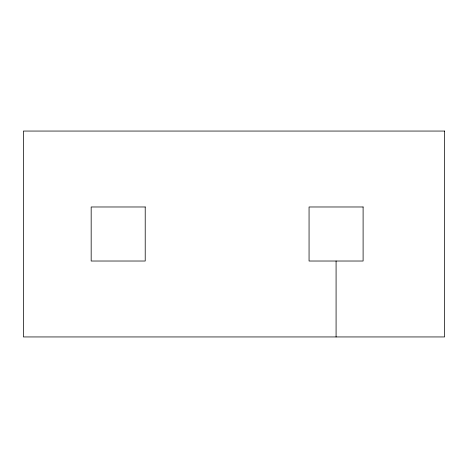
<?xml version="1.0" encoding="UTF-8"?>
<svg xmlns="http://www.w3.org/2000/svg" width="468" height="468" viewBox="0 0 468 468"><rect width="100%" height="100%" fill="white"/><g stroke="black" fill="none" stroke-linecap="round" stroke-linejoin="round"><path stroke-width="0.7" d="M336.082 261.021L336.082 336.942M444.6 131.058L23.4 131.058L23.4 336.942L444.6 336.942L444.6 131.058M145.215 206.979L91.172 206.979L91.172 261.021L145.215 261.021L145.215 206.979M363.104 206.979L309.061 206.979L309.061 261.021L363.104 261.021L363.104 206.979"/></g></svg>
